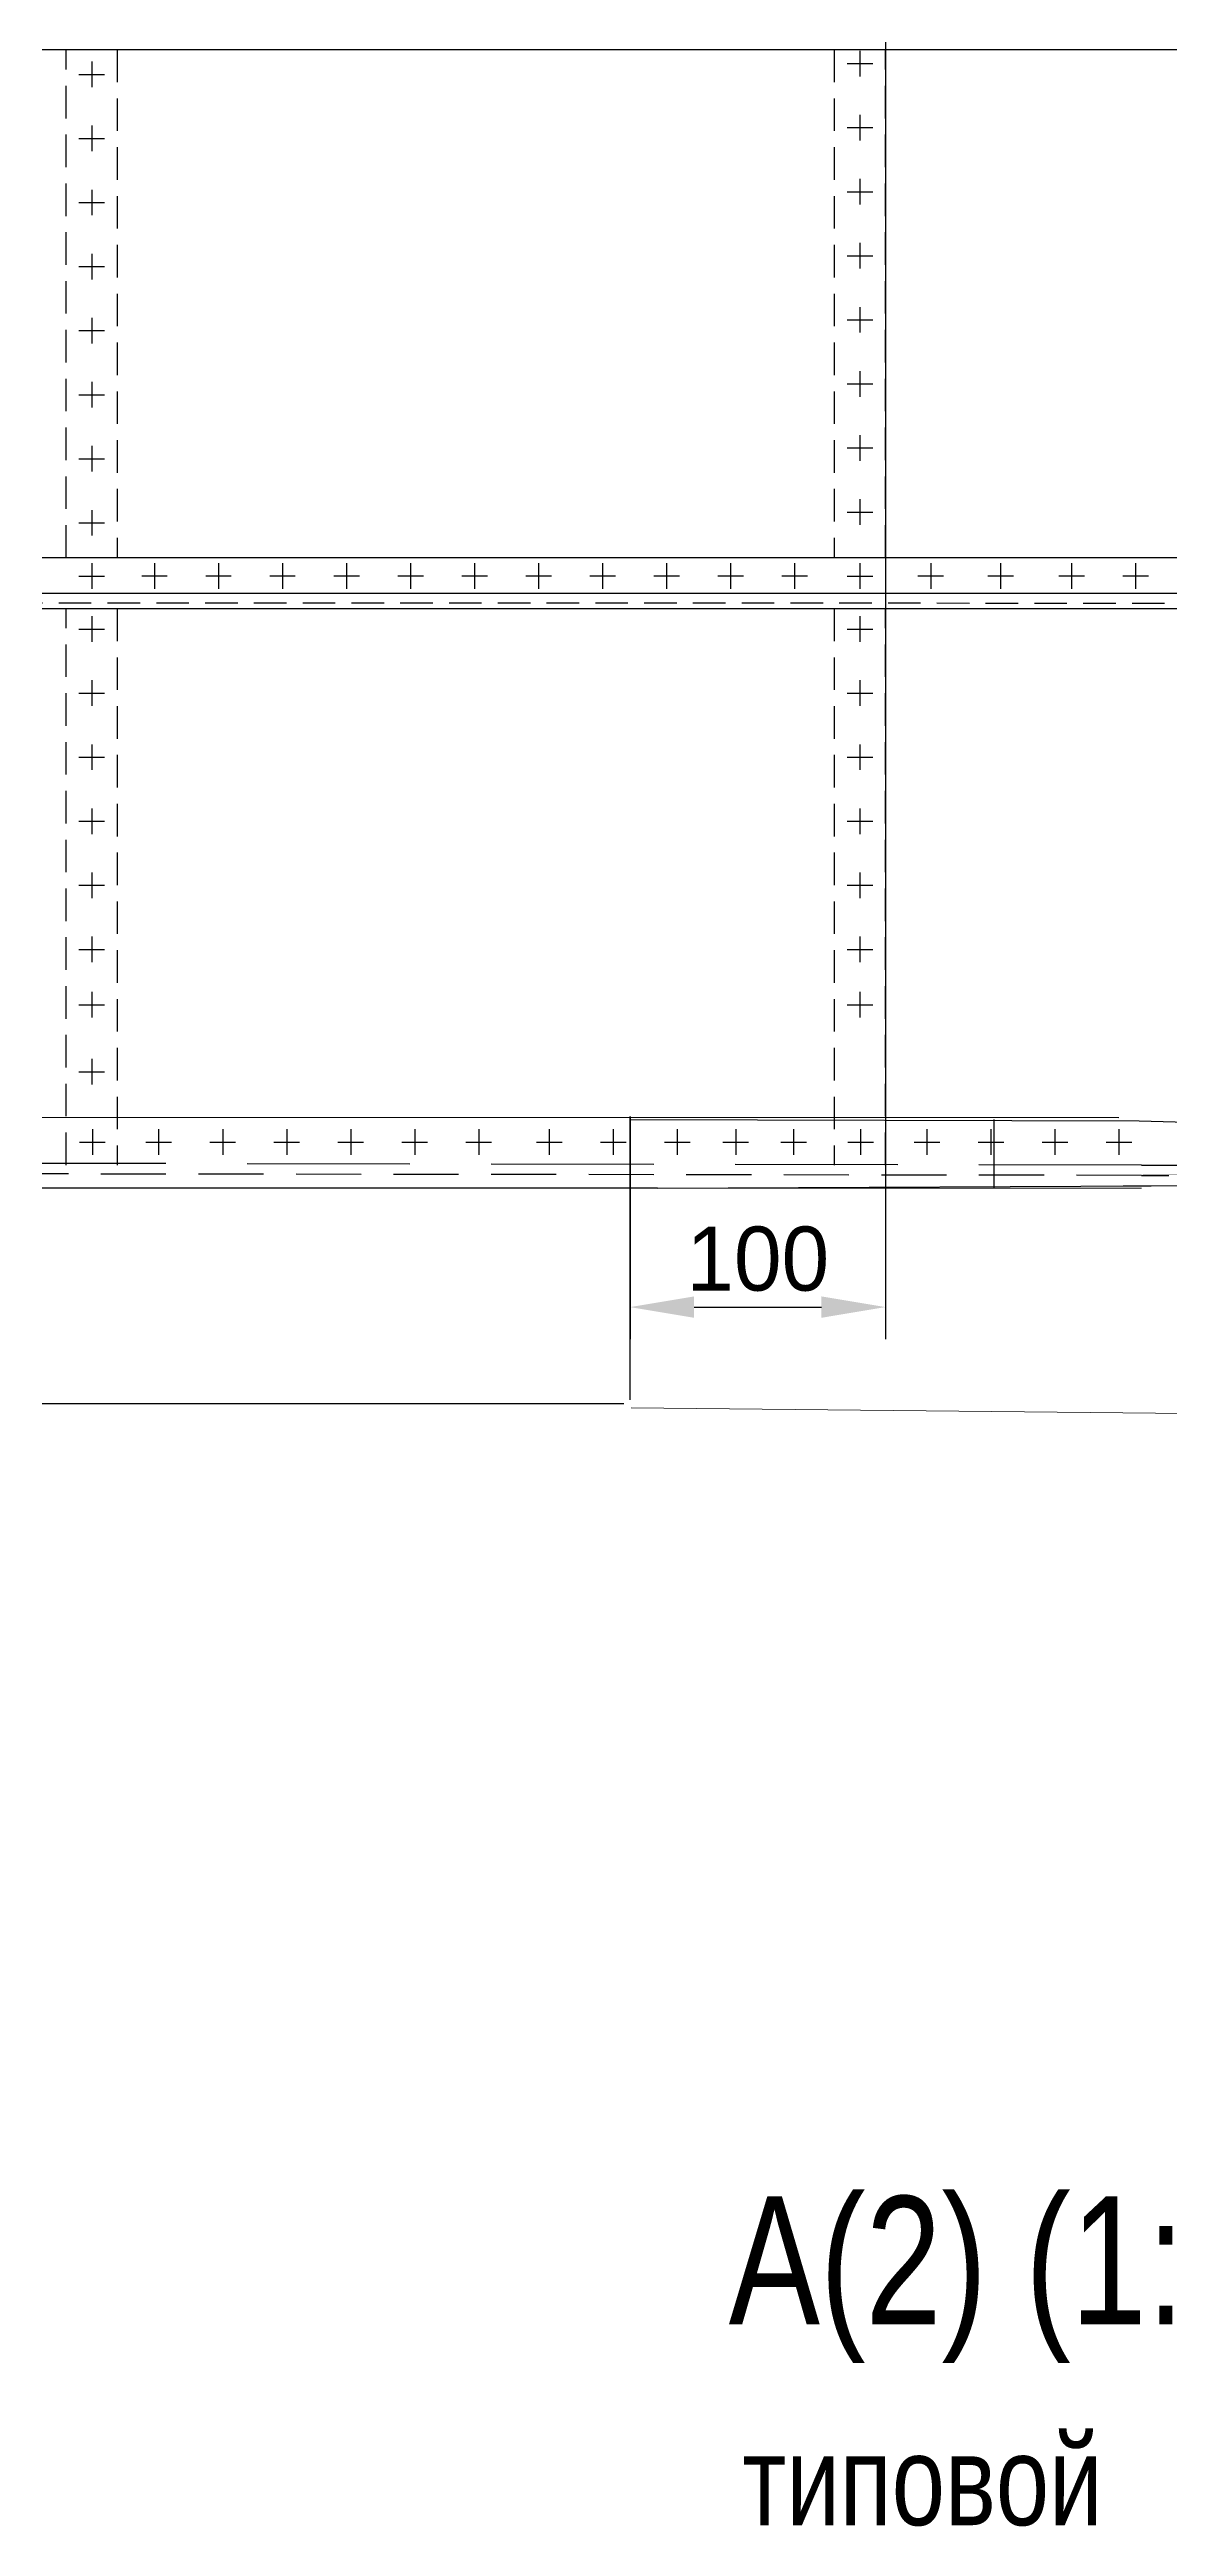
# Model space of a CAD drawing. Header units: millimetres. Extents: x 42007 to 66124, y -556 to 6894.
# Drawn here: x 52584 to 53021, y 3291 to 4258 of the extents above; entities that cross this region are included whole.
import ezdxf

# ---------------------------------------------------------------- set-up
doc = ezdxf.new("R2010")
doc.units = ezdxf.units.MM
for name, pattern in [('DASHED', [19.05, 12.7, -6.35]), ('K5LT32779', [0]), ('K5LT32793', [10, 5, -5]), ('K5LT32794', [0])]:
    doc.linetypes.add(name, pattern=pattern)
doc.layers.add('Default', color=7, linetype='Continuous', lineweight=25)
doc.styles.add('style5', font='arial.ttf', dxfattribs={"height": 3})

msp = doc.modelspace()

# ---------------------------------------------------------------- linework, layer by layer
at = {"color": 7}
for p, q in [((52910.362, 5148.708), (52910.362, 3754.687)), ((52810.597, 3841.57), (52810.597, 3754.687)), ((52821.382, 3813.588), (52534.329, 3813.588)), ((52835.597, 3767.187), (52885.362, 3767.187)), ((52808.115, 3729.497), (52534.329, 3729.497))]:
    msp.add_line(p, q, dxfattribs=at)
at = {"color": 0}
for p, q in [((51863.618, 4257.891), (53172.284, 4257.891)), ((52600.362, 4253.238), (52600.362, 4243.238)), ((52900.362, 4257.452), (52900.362, 4247.452)), ((52595.362, 4248.238), (52605.362, 4248.238)), ((52895.362, 4252.452), (52905.362, 4252.452)), ((52600.362, 4228.238), (52600.362, 4218.238)), ((52895.362, 4227.452), (52905.362, 4227.452)), ((52900.362, 4232.452), (52900.362, 4222.452)), ((52595.362, 4223.238), (52605.362, 4223.238)), ((52900.362, 4207.452), (52900.362, 4197.452)), ((52595.362, 4198.238), (52605.362, 4198.238)), ((52600.362, 4203.238), (52600.362, 4193.238)), ((52895.362, 4202.452), (52905.362, 4202.452)), ((52600.362, 4178.238), (52600.362, 4168.238)), ((52895.362, 4177.452), (52905.362, 4177.452)), ((52900.362, 4182.452), (52900.362, 4172.452)), ((52595.362, 4173.238), (52605.362, 4173.238)), ((52900.362, 4157.452), (52900.362, 4147.452)), ((52595.362, 4148.238), (52605.362, 4148.238)), ((52600.362, 4153.238), (52600.362, 4143.238)), ((52895.362, 4152.452), (52905.362, 4152.452)), ((52600.362, 4128.238), (52600.362, 4118.238)), ((52895.362, 4127.452), (52905.362, 4127.452)), ((52900.362, 4132.452), (52900.362, 4122.452)), ((52595.362, 4123.238), (52605.362, 4123.238)), ((52600.362, 4103.238), (52600.362, 4093.238)), ((52895.362, 4102.452), (52905.362, 4102.452)), ((52900.362, 4107.452), (52900.362, 4097.452)), ((52595.362, 4098.238), (52605.362, 4098.238)), ((52900.362, 4082.452), (52900.362, 4072.452)), ((52595.362, 4073.238), (52605.362, 4073.238)), ((52600.362, 4078.238), (52600.362, 4068.238)), ((52895.362, 4077.452), (52905.362, 4077.452)), ((52595.362, 4052.455), (52605.362, 4052.455)), ((52600.362, 4057.455), (52600.362, 4047.455)), ((52619.882, 4052.537), (52629.882, 4052.537)), ((52624.882, 4057.537), (52624.882, 4047.537)), ((52644.882, 4052.537), (52654.882, 4052.537)), ((52649.882, 4057.537), (52649.882, 4047.537)), ((52669.882, 4052.537), (52679.882, 4052.537)), ((52674.882, 4057.537), (52674.882, 4047.537)), ((52694.882, 4052.537), (52704.882, 4052.537)), ((52699.882, 4057.537), (52699.882, 4047.537)), ((52719.882, 4052.537), (52729.882, 4052.537)), ((52724.882, 4057.537), (52724.882, 4047.537)), ((52744.882, 4052.537), (52754.882, 4052.537)), ((52749.882, 4057.537), (52749.882, 4047.537)), ((52769.882, 4052.537), (52779.882, 4052.537)), ((52774.882, 4057.537), (52774.882, 4047.537)), ((52794.882, 4052.537), (52804.882, 4052.537)), ((52799.882, 4057.537), (52799.882, 4047.537)), ((52819.882, 4052.537), (52829.882, 4052.537)), ((52824.882, 4057.537), (52824.882, 4047.537)), ((52844.882, 4052.537), (52854.882, 4052.537)), ((52849.882, 4057.537), (52849.882, 4047.537)), ((52869.882, 4052.537), (52879.882, 4052.537)), ((52874.882, 4057.537), (52874.882, 4047.537)), ((52895.362, 4052.452), (52905.362, 4052.452)), ((52900.362, 4057.452), (52900.362, 4047.452)), ((52923.044, 4052.537), (52933.044, 4052.537)), ((52928.044, 4057.537), (52928.044, 4047.537)), ((52950.293, 4052.536), (52960.293, 4052.536)), ((52955.293, 4057.536), (52955.293, 4047.536)), ((52978.01, 4052.536), (52988.01, 4052.536)), ((52983.01, 4057.536), (52983.01, 4047.536)), ((53003.01, 4052.536), (53013.01, 4052.536)), ((53008.01, 4057.536), (53008.01, 4047.536)), ((51863.618, 4045.703), (53172.284, 4045.767)), ((52595.362, 4031.789), (52605.362, 4031.789)), ((52600.362, 4036.789), (52600.362, 4026.789)), ((52895.362, 4031.786), (52905.362, 4031.786)), ((52900.362, 4036.786), (52900.362, 4026.786)), ((52600.362, 4011.789), (52600.362, 4001.789)), ((52900.362, 4011.786), (52900.362, 4001.786)), ((52595.362, 4006.789), (52605.362, 4006.789)), ((52895.362, 4006.786), (52905.362, 4006.786)), ((52600.362, 3986.789), (52600.362, 3976.789)), ((52900.362, 3986.786), (52900.362, 3976.786)), ((52595.362, 3981.789), (52605.362, 3981.789)), ((52895.362, 3981.786), (52905.362, 3981.786)), ((52595.362, 3956.789), (52605.362, 3956.789)), ((52600.362, 3961.789), (52600.362, 3951.789)), ((52895.362, 3956.786), (52905.362, 3956.786)), ((52900.362, 3961.786), (52900.362, 3951.786)), ((52600.362, 3936.789), (52600.362, 3926.789)), ((52900.362, 3936.786), (52900.362, 3926.786)), ((52595.362, 3931.789), (52605.362, 3931.789)), ((52895.362, 3931.786), (52905.362, 3931.786)), ((52595.362, 3906.789), (52605.362, 3906.789)), ((52600.362, 3911.789), (52600.362, 3901.789)), ((52895.362, 3906.786), (52905.362, 3906.786)), ((52900.362, 3911.786), (52900.362, 3901.786)), ((52600.362, 3890.185), (52600.362, 3880.185)), ((52900.362, 3890.183), (52900.362, 3880.183)), ((52595.362, 3885.185), (52605.362, 3885.185)), ((52895.362, 3885.183), (52905.362, 3885.183)), ((52595.362, 3859.028), (52605.362, 3859.028)), ((52600.362, 3864.028), (52600.362, 3854.028)), ((51868.631, 3841.575), (53001.514, 3841.228)), ((52952.657, 3840.4), (52952.657, 3813.575)), ((52595.64, 3831.591), (52605.64, 3831.591)), ((52600.64, 3836.591), (52600.64, 3826.591)), ((52621.514, 3831.588), (52631.514, 3831.588)), ((52626.514, 3836.588), (52626.514, 3826.588)), ((52646.514, 3831.588), (52656.514, 3831.588)), ((52651.514, 3836.588), (52651.514, 3826.588)), ((52671.514, 3831.588), (52681.514, 3831.588)), ((52676.514, 3836.588), (52676.514, 3826.588)), ((52696.514, 3831.588), (52706.514, 3831.588)), ((52701.514, 3836.588), (52701.514, 3826.588)), ((52721.514, 3831.588), (52731.514, 3831.588)), ((52726.514, 3836.588), (52726.514, 3826.588)), ((52746.514, 3831.588), (52756.514, 3831.588)), ((52751.514, 3836.588), (52751.514, 3826.588)), ((52774.063, 3831.588), (52784.063, 3831.588)), ((52779.063, 3836.588), (52779.063, 3826.588)), ((52799.063, 3831.588), (52809.063, 3831.588)), ((52804.063, 3836.588), (52804.063, 3826.588)), ((52824.063, 3831.588), (52834.063, 3831.588)), ((52829.063, 3836.588), (52829.063, 3826.588)), ((52846.867, 3831.588), (52856.867, 3831.588)), ((52851.867, 3836.588), (52851.867, 3826.588)), ((52869.485, 3831.588), (52879.485, 3831.588)), ((52874.485, 3836.588), (52874.485, 3826.588)), ((52895.64, 3831.588), (52905.64, 3831.588)), ((52900.64, 3836.588), (52900.64, 3826.588)), ((52921.514, 3831.588), (52931.514, 3831.588)), ((52926.514, 3836.588), (52926.514, 3826.588)), ((52946.514, 3831.588), (52956.514, 3831.588)), ((52951.514, 3836.588), (52951.514, 3826.588)), ((52971.514, 3831.588), (52981.514, 3831.588)), ((52976.514, 3836.588), (52976.514, 3826.588)), ((52996.514, 3831.588), (53006.514, 3831.588)), ((53001.514, 3836.588), (53001.514, 3826.588)), ((52821.382, 3813.588), (53158.685, 3815.113))]:
    msp.add_line(p, q, dxfattribs=at)
at = {"color": 0, "linetype": 'DASHED'}
for p, q in [((52590.362, 4059.615), (52590.362, 4257.891)), ((52610.362, 4257.891), (52610.362, 4059.618)), ((52890.362, 4257.891), (52890.362, 4059.615)), ((52910.362, 4059.615), (52910.362, 4257.891)), ((51863.618, 4042.237), (53172.284, 4041.887)), ((52590.362, 3822.588), (52590.362, 4039.791)), ((52610.362, 4039.791), (52610.362, 3822.588)), ((52890.362, 4039.788), (52890.362, 3822.588)), ((52910.362, 3822.588), (52910.362, 4039.788))]:
    msp.add_line(p, q, dxfattribs=at)
at = {"color": 0, "linetype": 'Continuous'}
for p, q in [((53172.284, 4059.615), (51863.618, 4059.615)), ((51863.618, 4039.788), (53172.284, 4039.788))]:
    msp.add_line(p, q, dxfattribs=at)
at = {"color": 3}
msp.add_line((52810.597, 3730.97), (52810.597, 3841.57), dxfattribs=at)
at = {"color": 7, "linetype": 'K5LT32794', "lineweight": 18}
msp.add_line((51863.618, 3813.588), (53010.362, 3813.588), dxfattribs=at)
at = {"color": 3, "linetype": 'K5LT32779', "lineweight": 18, "true_color": 0x00ff00}
msp.add_line((53357.713, 3722.497), (52811.046, 3727.851), dxfattribs=at)
at = {"color": 7, "linetype": 'K5LT32793', "const_width": 0.18}
for points in [[(54420.41, 4941.02, -0.3969806), (53388.589, 3815.076), (53003.094, 3814.639)], [(53010.77, 3819.023), (53388.465, 3820.075, 0.3929452), (54423.333, 4940.436)]]:
    msp.add_lwpolyline(points, format="xyb", dxfattribs=at)
at = {"color": 0, "linetype": 'DASHED', "ltscale": 2}
msp.add_lwpolyline([(53021.006, 3818.574, -0.0023797), (53010.362, 3818.588), (51864.374, 3820.073, -0.4142136)], format="xyb", dxfattribs=at)
at = {"color": 0, "linetype": 'DASHED', "ltscale": 5}
msp.add_lwpolyline([(53348.092, 3825.681, -0.0065421), (53010.362, 3822.588), (51867.754, 3824.341, -0.4142136)], format="xyb", dxfattribs=at)
at = {"color": 7}
for points in [[(52835.597, 3771.354), (52835.597, 3763.02), (52810.597, 3767.187)], [(52885.362, 3771.354), (52885.362, 3763.02), (52910.362, 3767.187)]]:
    msp.add_solid(points, dxfattribs=at)
at = {"layer": 'Default', "color": 3}
msp.add_lwpolyline([(53159.689, 3836.707, -0.0036358), (53009.37, 3839.69), (52810.597, 3840.316)], format="xyb", dxfattribs=at)

# ---------------------------------------------------------------- texts
at = {"color": 0, "insert": (52860.479, 3785.937), "char_height": 25, "attachment_point": 5}
msp.add_mtext('100', dxfattribs=at)
at = {"color": 7, "char_height": 2.4, "attachment_point": 1, "style": 'style5'}
for s, insert in [('\\H3.5;\\W0.965;\\Q15;\\Q0;\\W0.765;\\H50.00;A(2) (1:2)', (52849.119, 3420.23)), ('\\H3.5;\\W0.965;\\Q15;\\Q0;\\W0.765;\\H35.00;типовой', (52854.508, 3326.852))]:
    msp.add_mtext(s, dxfattribs=dict(at, insert=insert))

doc.saveas('drawing.dxf')
